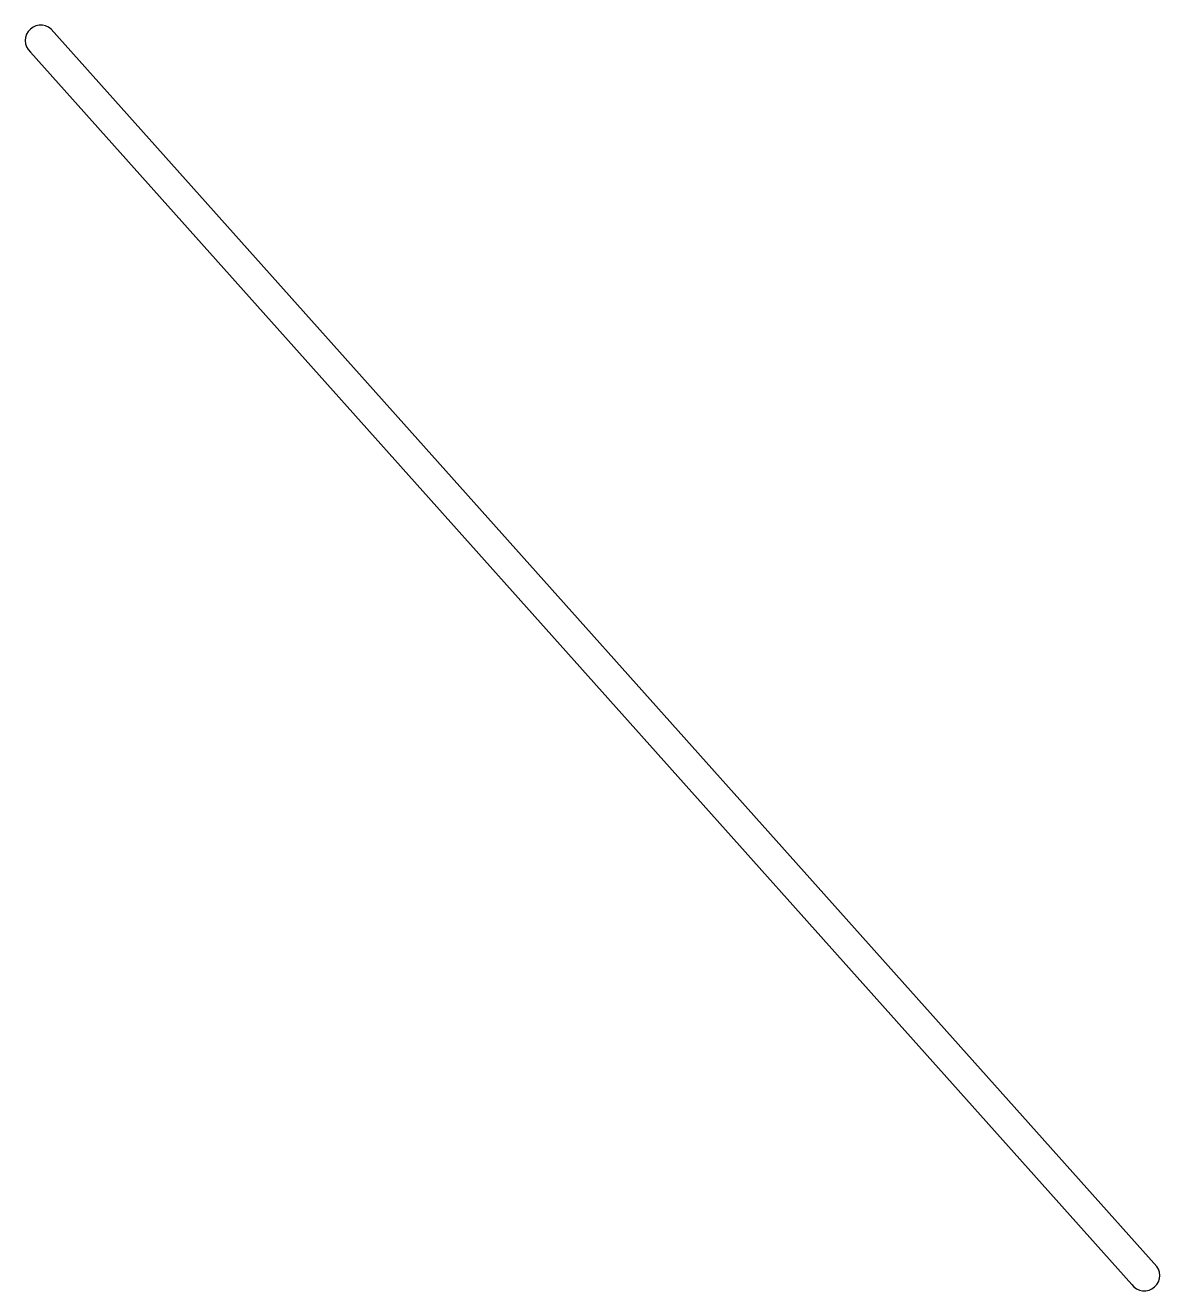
# Model space of a CAD drawing. Header units: metres. Extents: x -5 to 364, y -406 to 5.
import ezdxf

# ---------------------------------------------------------------- set-up
doc = ezdxf.new("R2010")
doc.units = ezdxf.units.M

msp = doc.modelspace()

# ---------------------------------------------------------------- linework, layer by layer
for p, q in [((-2.4839, 4.33937), (-3.33183, 3.72812)), ((-1.52742, 4.76097), (-2.4839, 4.33937)), ((-0.504166, 4.9745), (-1.52742, 4.76097)), ((0.541092, 4.97063), (-0.504166, 4.9745)), ((1.56273, 4.74951), (0.541092, 4.97063)), ((2.51605, 4.3208), (1.56273, 4.74951)), ((3.35942, 3.70328), (2.51605, 4.3208)), ((-4.88684, 1.05769), (-4.99995, 0.018555)), ((-4.99995, 0.018555), (-4.89456, -1.02139)), ((-4.56013, 2.05063), (-4.88684, 1.05769)), ((-4.03413, 2.95392), (-4.56013, 2.05063)), ((-3.33183, 3.72812), (-4.03413, 2.95392)), ((362.733, -398.414), (3.35942, 3.70328)), ((-4.89456, -1.02139), (-4.57523, -2.01671)), ((-4.57523, -2.01671), (-4.05595, -2.92389)), ((-4.05595, -2.92389), (-3.35942, -3.70328)), ((-3.35942, -3.70328), (354.621, -404.261)), ((363.252, -399.321), (362.733, -398.414)), ((363.237, -403.388), (363.564, -402.395)), ((363.572, -400.316), (363.252, -399.321)), ((363.564, -402.395), (363.677, -401.356)), ((363.677, -401.356), (363.572, -400.316)), ((354.621, -404.261), (355.318, -405.041)), ((355.318, -405.041), (356.161, -405.658)), ((356.161, -405.658), (357.114, -406.087)), ((357.114, -406.087), (358.136, -406.308)), ((358.136, -406.308), (359.181, -406.312)), ((359.181, -406.312), (360.204, -406.099)), ((360.204, -406.099), (361.161, -405.677)), ((361.161, -405.677), (362.009, -405.066)), ((362.009, -405.066), (362.711, -404.292)), ((362.711, -404.292), (363.237, -403.388))]:
    msp.add_line(p, q)

doc.saveas('drawing.dxf')
